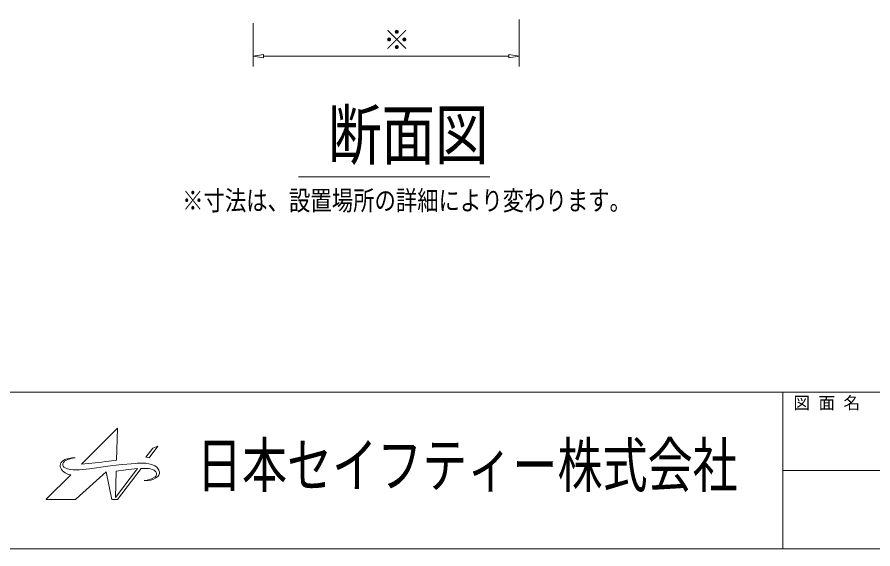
# Model space of a CAD drawing. Units: millimetres, scale not verified. Extents: x -10062 to 10062, y -6938 to 6938.
# Drawn here: x -2007 to 2093, y -6938 to -4391 of the extents above; entities that cross this region are included whole.
import ezdxf
from ezdxf.enums import TextEntityAlignment as Align

# ---------------------------------------------------------------- set-up
doc = ezdxf.new("R2010")
doc.units = ezdxf.units.MM
doc.header["$LTSCALE"] = 40
for name, color, linetype, lineweight in [('1-2_dim', 7, 'Continuous', 9), ('1-7_text', 7, 'Continuous', 9), ('1-A_ﾛｺﾞ', 4, 'Continuous', 5), ('1-C_図面枠', 7, 'Continuous', 9)]:
    doc.layers.add(name, color=color, linetype=linetype, lineweight=lineweight)
doc.styles.add('ＭＳ ゴシック', font='')
doc.styles.get('ＭＳ ゴシック').set_extended_font_data('MS Gothic')

msp = doc.modelspace()

# ---------------------------------------------------------------- linework, layer by layer
at = {"layer": '1-2_dim'}
for p, q in [((-876.06, -4420.16), (-876.06, -4627.8)), ((399.07, -4401.78), (399.07, -4627.8)), ((-826.06, -4577.8), (349.07, -4577.8))]:
    msp.add_line(p, q, dxfattribs=at)
at = {"layer": '1-2_dim', "color": 134}
for p, q in [((-826.06, -4569.47), (-876.06, -4577.8)), ((-876.06, -4577.8), (-826.06, -4586.14)), ((-826.06, -4569.47), (-826.06, -4586.14)), ((349.07, -4569.47), (399.07, -4577.8)), ((349.07, -4569.47), (349.07, -4586.14)), ((399.07, -4577.8), (349.07, -4586.14))]:
    msp.add_line(p, q, dxfattribs=at)
at = {"layer": '1-7_text'}
msp.add_line((-659.19, -5155.77), (258, -5155.77), dxfattribs=at)
at = {"layer": '1-A_ﾛｺﾞ'}
for p, q in [((-1729.57, -6502.04), (-1733.21, -6501.84)), ((-1532.05, -6565.93), (-1486.21, -6559.46)), ((-1397.69, -6609.57), (-1379.7, -6609.52))]:
    msp.add_line(p, q, dxfattribs=at)
for points in [[(-1699, -6532.12), (-1526.24, -6360.02), (-1525.8, -6361.25), (-1530.49, -6511.91), (-1568.08, -6517.23)], [(-1750.04, -6582.76), (-1867.56, -6700.24), (-1867.04, -6700.39), (-1727.39, -6700.51), (-1724.14, -6698.39), (-1580.59, -6568.66), (-1552.69, -6700.56), (-1526.09, -6700.56), (-1413.43, -6551.87), (-1395, -6551.8)], [(-1441.58, -6528.08), (-1520.27, -6535.24), (-1572.12, -6541.44), (-1660.99, -6554.32)], [(-1430.6, -6552.84), (-1536.12, -6692.2), (-1532.05, -6565.93)]]:
    msp.add_lwpolyline(points, dxfattribs=at)
msp.add_lwpolyline([(-1389.81, -6498.08), (-1375.17, -6500.85), (-1333.18, -6445.32), (-1357.64, -6455.75)], close=True, dxfattribs=at)
for centre, radius, start, end in [((-1759.94, -6550.59), 45.01, 107.54618, 137.3376), ((-1764.64, -6535), 23.37, 114.83245, 184.93336), ((-1719.17, -6633.26), 131.63, 94.53365, 114.83245), ((-1733.7, -6633.57), 132.04, 94.87761, 107.54618), ((-1737.82, -6585.32), 83.62, 86.83781, 94.87761), ((-1906.78, -4122.94), 2418.13, 274.92935, 278.0518), ((-1771.32, -6540.11), 29.54, 137.3376, 189.71275), ((-1782.64, -6542.04), 18.05, 189.71275, 211.14694), ((-1741.47, -6517.16), 66.16, 211.14694, 262.55517), ((-1774.05, -6535.82), 13.92, 184.93336, 245.82613), ((-1727.25, -6431.55), 128.2, 245.82613, 271.56003), ((-1738.46, -6019.8), 540.11, 271.56003, 278.24678), ((-1304.72, -7845.72), 1298.99, 95.56117, 98.03149), ((-1408.67, -6819.04), 292.82, 89.15854, 96.45212), ((-1406.31, -6658.14), 131.9, 63.69068, 89.15854), ((-1394.53, -6674.13), 122.34, 73.31829, 90.21697), ((-1368.39, -6586.88), 31.26, 36.42787, 73.31829), ((-1365.85, -6576.31), 40.61, 8.17288, 63.69068), ((-1400.27, -6511.5), 98.1, 271.50312, 302.01879), ((-1379.87, -6542.45), 67.08, 270.14682, 315.9742), ((-1357.95, -6579.18), 18.28, 302.01879, 36.42787), ((-1347.56, -6573.68), 22.13, 315.9742, 8.17288)]:
    msp.add_arc(centre, radius, start, end, dxfattribs=at)
at = {"layer": '1-C_図面枠'}
for p, q in [((-10062.5, -6187.5), (10062.5, -6187.5)), ((1662.5, -6187.5), (1662.5, -6937.5)), ((1662.5, -6562.5), (10062.5, -6562.5))]:
    msp.add_line(p, q, dxfattribs=at)
msp.add_lwpolyline([(-10062.5, -6937.5), (10062.5, -6937.5), (10062.5, 6937.5), (-10062.5, 6937.5)], dxfattribs=at)

# ---------------------------------------------------------------- texts
at = {"layer": '1-2_dim', "color": 2, "style": 'ＭＳ ゴシック'}
msp.add_text('※', height=93.84, dxfattribs=at).set_placement((-252.13, -4574.6), align=Align.BOTTOM_LEFT)
at = {"layer": '1-7_text', "style": 'ＭＳ ゴシック', "width": 0.8}
for s, height, p in [('断面図', 234.6, (-516.95, -5141.6)), ('※寸法は、設置場所の詳細により変わります。', 93.84, (-1216.43, -5344.34))]:
    msp.add_text(s, height=height, dxfattribs=at).set_placement(p, align=Align.BOTTOM_LEFT)
at = {"layer": '1-A_ﾛｺﾞ', "color": 7, "style": 'ＭＳ ゴシック', "width": 0.75}
msp.add_text('日本セイフティー株式会社', height=211.1, dxfattribs=at).set_placement((-1145.75, -6705.02), align=Align.BOTTOM_LEFT)
at = {"layer": '1-C_図面枠', "style": 'ＭＳ ゴシック'}
msp.add_text('図 面 名', height=58.65, dxfattribs=at).set_placement((1712.5, -6285.5), align=Align.BOTTOM_LEFT)

doc.saveas('drawing.dxf')
